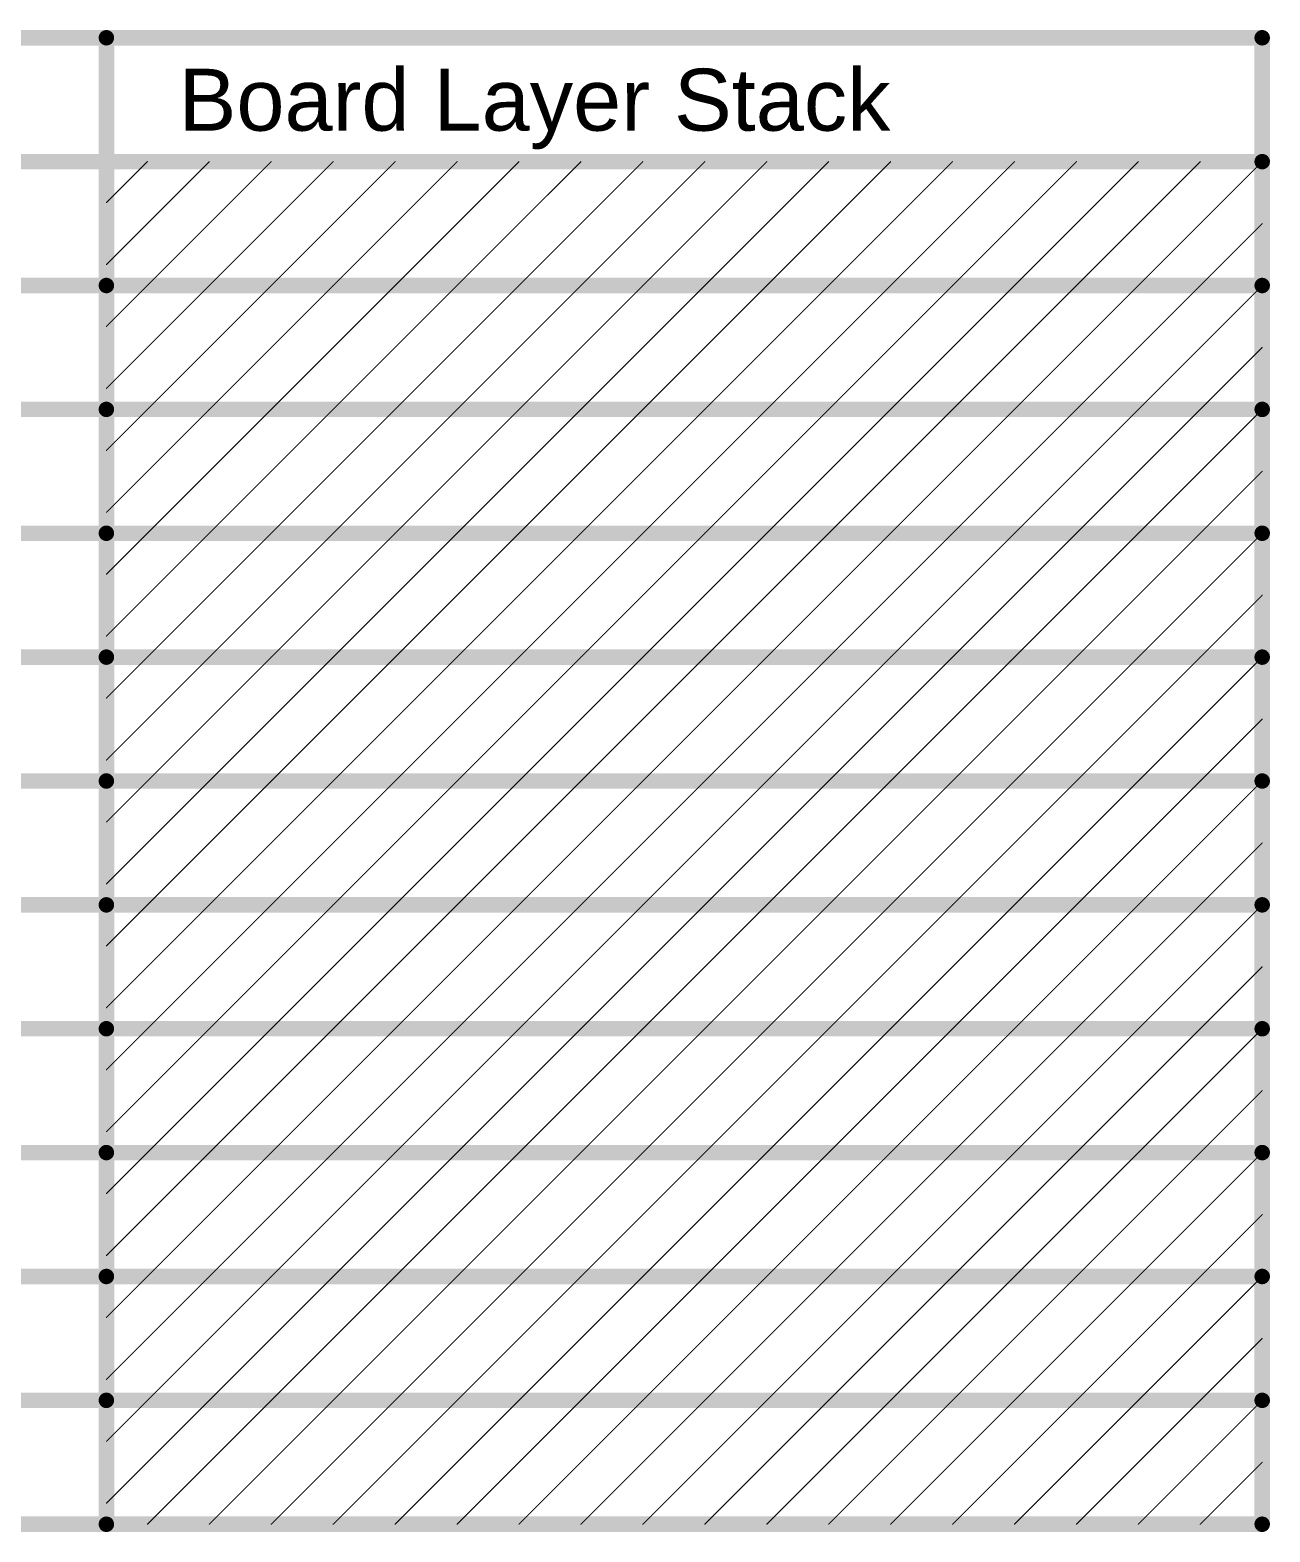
# Model space of a CAD drawing. Header units: inches. Extents: x -0.03 to 9.71, y 0.01 to 4.44.
# Drawn here: x 8.511 to 9.712, y 1.142 to 2.598 of the extents above; entities that cross this region are included whole.
import ezdxf

# ---------------------------------------------------------------- set-up
doc = ezdxf.new("R2010")
doc.units = ezdxf.units.IN
doc.header["$MEASUREMENT"] = 0
doc.layers.add('Fabrication', color=76, linetype='Continuous')
doc.styles.add('Arial', font='', dxfattribs={"height": 0.2})
doc.styles.get('Arial').set_extended_font_data('Arial')

msp = doc.modelspace()

# ---------------------------------------------------------------- linework, layer by layer
at = {"layer": 'Fabrication'}
for points, const_width in [([(5.1656, 2.59), (9.7044, 2.59)], 0.015), ([(8.5847, 1.15), (8.5847, 2.59)], 0.015), ([(9.7044, 1.15), (9.7044, 2.59)], 0.015), ([(5.1656, 2.47), (9.7044, 2.47)], 0.015), ([(8.5847, 2.3703), (8.6844, 2.47)], 0.001), ([(8.5847, 2.4303), (8.6244, 2.47)], 0.001), ([(8.6244, 2.35), (8.7444, 2.47)], 0.001), ([(8.6844, 2.35), (8.8044, 2.47)], 0.001), ([(8.7444, 2.35), (8.8644, 2.47)], 0.001), ([(8.8044, 2.35), (8.9244, 2.47)], 0.001), ([(8.8644, 2.35), (8.9844, 2.47)], 0.001), ([(8.9244, 2.35), (9.0444, 2.47)], 0.001), ([(8.9844, 2.35), (9.1044, 2.47)], 0.001), ([(9.0444, 2.35), (9.1644, 2.47)], 0.001), ([(9.1044, 2.35), (9.2244, 2.47)], 0.001), ([(9.1644, 2.35), (9.2844, 2.47)], 0.001), ([(9.2244, 2.35), (9.3444, 2.47)], 0.001), ([(9.2844, 2.35), (9.4044, 2.47)], 0.001), ([(9.3444, 2.35), (9.4644, 2.47)], 0.001), ([(9.4044, 2.35), (9.5244, 2.47)], 0.001), ([(9.4644, 2.35), (9.5844, 2.47)], 0.001), ([(9.5244, 2.35), (9.6444, 2.47)], 0.001), ([(9.5844, 2.35), (9.7044, 2.47)], 0.001), ([(9.6444, 2.35), (9.7044, 2.41)], 0.001), ([(8.0148, 2.35), (8.5847, 2.35)], 0.015), ([(8.5847, 2.35), (9.7044, 2.35)], 0.015), ([(8.5847, 2.2503), (8.6844, 2.35)], 0.001), ([(8.5847, 2.3103), (8.6244, 2.35)], 0.001), ([(8.6244, 2.23), (8.7444, 2.35)], 0.001), ([(8.6844, 2.23), (8.8044, 2.35)], 0.001), ([(8.7444, 2.23), (8.8644, 2.35)], 0.001), ([(8.8044, 2.23), (8.9244, 2.35)], 0.001), ([(8.8644, 2.23), (8.9844, 2.35)], 0.001), ([(8.9244, 2.23), (9.0444, 2.35)], 0.001), ([(8.9844, 2.23), (9.1044, 2.35)], 0.001), ([(9.0444, 2.23), (9.1644, 2.35)], 0.001), ([(9.1044, 2.23), (9.2244, 2.35)], 0.001), ([(9.1644, 2.23), (9.2844, 2.35)], 0.001), ([(9.2244, 2.23), (9.3444, 2.35)], 0.001), ([(9.2844, 2.23), (9.4044, 2.35)], 0.001), ([(9.3444, 2.23), (9.4644, 2.35)], 0.001), ([(9.4044, 2.23), (9.5244, 2.35)], 0.001), ([(9.4644, 2.23), (9.5844, 2.35)], 0.001), ([(9.5244, 2.23), (9.6444, 2.35)], 0.001), ([(9.5844, 2.23), (9.7044, 2.35)], 0.001), ([(9.6444, 2.23), (9.7044, 2.29)], 0.001), ([(8.0148, 2.23), (8.5847, 2.23)], 0.015), ([(8.5847, 2.23), (9.7044, 2.23)], 0.015), ([(8.5847, 2.1303), (8.6844, 2.23)], 0.001), ([(8.5847, 2.1903), (8.6244, 2.23)], 0.001), ([(8.6244, 2.11), (8.7444, 2.23)], 0.001), ([(8.6844, 2.11), (8.8044, 2.23)], 0.001), ([(8.7444, 2.11), (8.8644, 2.23)], 0.001), ([(8.8044, 2.11), (8.9244, 2.23)], 0.001), ([(8.8644, 2.11), (8.9844, 2.23)], 0.001), ([(8.9244, 2.11), (9.0444, 2.23)], 0.001), ([(8.9844, 2.11), (9.1044, 2.23)], 0.001), ([(9.0444, 2.11), (9.1644, 2.23)], 0.001), ([(9.1044, 2.11), (9.2244, 2.23)], 0.001), ([(9.1644, 2.11), (9.2844, 2.23)], 0.001), ([(9.2244, 2.11), (9.3444, 2.23)], 0.001), ([(9.2844, 2.11), (9.4044, 2.23)], 0.001), ([(9.3444, 2.11), (9.4644, 2.23)], 0.001), ([(9.4044, 2.11), (9.5244, 2.23)], 0.001), ([(9.4644, 2.11), (9.5844, 2.23)], 0.001), ([(9.5244, 2.11), (9.6444, 2.23)], 0.001), ([(9.5844, 2.11), (9.7044, 2.23)], 0.001), ([(9.6444, 2.11), (9.7044, 2.17)], 0.001), ([(8.0148, 2.11), (8.5847, 2.11)], 0.015), ([(8.5847, 2.11), (9.7044, 2.11)], 0.015), ([(8.5847, 2.0103), (8.6844, 2.11)], 0.001), ([(8.5847, 2.0703), (8.6244, 2.11)], 0.001), ([(8.6244, 1.99), (8.7444, 2.11)], 0.001), ([(8.6844, 1.99), (8.8044, 2.11)], 0.001), ([(8.7444, 1.99), (8.8644, 2.11)], 0.001), ([(8.8044, 1.99), (8.9244, 2.11)], 0.001), ([(8.8644, 1.99), (8.9844, 2.11)], 0.001), ([(8.9244, 1.99), (9.0444, 2.11)], 0.001), ([(8.9844, 1.99), (9.1044, 2.11)], 0.001), ([(9.0444, 1.99), (9.1644, 2.11)], 0.001), ([(9.1044, 1.99), (9.2244, 2.11)], 0.001), ([(9.1644, 1.99), (9.2844, 2.11)], 0.001), ([(9.2244, 1.99), (9.3444, 2.11)], 0.001), ([(9.2844, 1.99), (9.4044, 2.11)], 0.001), ([(9.3444, 1.99), (9.4644, 2.11)], 0.001), ([(9.4044, 1.99), (9.5244, 2.11)], 0.001), ([(9.4644, 1.99), (9.5844, 2.11)], 0.001), ([(9.5244, 1.99), (9.6444, 2.11)], 0.001), ([(9.5844, 1.99), (9.7044, 2.11)], 0.001), ([(9.6444, 1.99), (9.7044, 2.05)], 0.001), ([(8.0148, 1.99), (8.5847, 1.99)], 0.015), ([(8.5847, 1.99), (9.7044, 1.99)], 0.015), ([(8.5847, 1.8903), (8.6844, 1.99)], 0.001), ([(8.5847, 1.9503), (8.6244, 1.99)], 0.001), ([(8.6244, 1.87), (8.7444, 1.99)], 0.001), ([(8.6844, 1.87), (8.8044, 1.99)], 0.001), ([(8.7444, 1.87), (8.8644, 1.99)], 0.001), ([(8.8044, 1.87), (8.9244, 1.99)], 0.001), ([(8.8644, 1.87), (8.9844, 1.99)], 0.001), ([(8.9244, 1.87), (9.0444, 1.99)], 0.001), ([(8.9844, 1.87), (9.1044, 1.99)], 0.001), ([(9.0444, 1.87), (9.1644, 1.99)], 0.001), ([(9.1044, 1.87), (9.2244, 1.99)], 0.001), ([(9.1644, 1.87), (9.2844, 1.99)], 0.001), ([(9.2244, 1.87), (9.3444, 1.99)], 0.001), ([(9.2844, 1.87), (9.4044, 1.99)], 0.001), ([(9.3444, 1.87), (9.4644, 1.99)], 0.001), ([(9.4044, 1.87), (9.5244, 1.99)], 0.001), ([(9.4644, 1.87), (9.5844, 1.99)], 0.001), ([(9.5244, 1.87), (9.6444, 1.99)], 0.001), ([(9.5844, 1.87), (9.7044, 1.99)], 0.001), ([(9.6444, 1.87), (9.7044, 1.93)], 0.001), ([(8.0148, 1.87), (8.5847, 1.87)], 0.015), ([(8.5847, 1.87), (9.7044, 1.87)], 0.015), ([(8.5847, 1.7703), (8.6844, 1.87)], 0.001), ([(8.5847, 1.8303), (8.6244, 1.87)], 0.001), ([(8.6244, 1.75), (8.7444, 1.87)], 0.001), ([(8.6844, 1.75), (8.8044, 1.87)], 0.001), ([(8.7444, 1.75), (8.8644, 1.87)], 0.001), ([(8.8044, 1.75), (8.9244, 1.87)], 0.001), ([(8.8644, 1.75), (8.9844, 1.87)], 0.001), ([(8.9244, 1.75), (9.0444, 1.87)], 0.001), ([(8.9844, 1.75), (9.1044, 1.87)], 0.001), ([(9.0444, 1.75), (9.1644, 1.87)], 0.001), ([(9.1044, 1.75), (9.2244, 1.87)], 0.001), ([(9.1644, 1.75), (9.2844, 1.87)], 0.001), ([(9.2244, 1.75), (9.3444, 1.87)], 0.001), ([(9.2844, 1.75), (9.4044, 1.87)], 0.001), ([(9.3444, 1.75), (9.4644, 1.87)], 0.001), ([(9.4044, 1.75), (9.5244, 1.87)], 0.001), ([(9.4644, 1.75), (9.5844, 1.87)], 0.001), ([(9.5244, 1.75), (9.6444, 1.87)], 0.001), ([(9.5844, 1.75), (9.7044, 1.87)], 0.001), ([(9.6444, 1.75), (9.7044, 1.81)], 0.001), ([(8.0148, 1.75), (8.5847, 1.75)], 0.015), ([(8.5847, 1.75), (9.7044, 1.75)], 0.015), ([(8.5847, 1.6503), (8.6844, 1.75)], 0.001), ([(8.5847, 1.7103), (8.6244, 1.75)], 0.001), ([(8.6244, 1.63), (8.7444, 1.75)], 0.001), ([(8.6844, 1.63), (8.8044, 1.75)], 0.001), ([(8.7444, 1.63), (8.8644, 1.75)], 0.001), ([(8.8044, 1.63), (8.9244, 1.75)], 0.001), ([(8.8644, 1.63), (8.9844, 1.75)], 0.001), ([(8.9244, 1.63), (9.0444, 1.75)], 0.001), ([(8.9844, 1.63), (9.1044, 1.75)], 0.001), ([(9.0444, 1.63), (9.1644, 1.75)], 0.001), ([(9.1044, 1.63), (9.2244, 1.75)], 0.001), ([(9.1644, 1.63), (9.2844, 1.75)], 0.001), ([(9.2244, 1.63), (9.3444, 1.75)], 0.001), ([(9.2844, 1.63), (9.4044, 1.75)], 0.001), ([(9.3444, 1.63), (9.4644, 1.75)], 0.001), ([(9.4044, 1.63), (9.5244, 1.75)], 0.001), ([(9.4644, 1.63), (9.5844, 1.75)], 0.001), ([(9.5244, 1.63), (9.6444, 1.75)], 0.001), ([(9.5844, 1.63), (9.7044, 1.75)], 0.001), ([(9.6444, 1.63), (9.7044, 1.69)], 0.001), ([(8.0148, 1.63), (8.5847, 1.63)], 0.015), ([(8.5847, 1.63), (9.7044, 1.63)], 0.015), ([(8.5847, 1.5303), (8.6844, 1.63)], 0.001), ([(8.5847, 1.5903), (8.6244, 1.63)], 0.001), ([(8.6244, 1.51), (8.7444, 1.63)], 0.001), ([(8.6844, 1.51), (8.8044, 1.63)], 0.001), ([(8.7444, 1.51), (8.8644, 1.63)], 0.001), ([(8.8044, 1.51), (8.9244, 1.63)], 0.001), ([(8.8644, 1.51), (8.9844, 1.63)], 0.001), ([(8.9244, 1.51), (9.0444, 1.63)], 0.001), ([(8.9844, 1.51), (9.1044, 1.63)], 0.001), ([(9.0444, 1.51), (9.1644, 1.63)], 0.001), ([(9.1044, 1.51), (9.2244, 1.63)], 0.001), ([(9.1644, 1.51), (9.2844, 1.63)], 0.001), ([(9.2244, 1.51), (9.3444, 1.63)], 0.001), ([(9.2844, 1.51), (9.4044, 1.63)], 0.001), ([(9.3444, 1.51), (9.4644, 1.63)], 0.001), ([(9.4044, 1.51), (9.5244, 1.63)], 0.001), ([(9.4644, 1.51), (9.5844, 1.63)], 0.001), ([(9.5244, 1.51), (9.6444, 1.63)], 0.001), ([(9.5844, 1.51), (9.7044, 1.63)], 0.001), ([(9.6444, 1.51), (9.7044, 1.57)], 0.001), ([(8.0148, 1.51), (8.5847, 1.51)], 0.015), ([(8.5847, 1.51), (9.7044, 1.51)], 0.015), ([(8.5847, 1.4103), (8.6844, 1.51)], 0.001), ([(8.5847, 1.4703), (8.6244, 1.51)], 0.001), ([(8.6244, 1.39), (8.7444, 1.51)], 0.001), ([(8.6844, 1.39), (8.8044, 1.51)], 0.001), ([(8.7444, 1.39), (8.8644, 1.51)], 0.001), ([(8.8044, 1.39), (8.9244, 1.51)], 0.001), ([(8.8644, 1.39), (8.9844, 1.51)], 0.001), ([(8.9244, 1.39), (9.0444, 1.51)], 0.001), ([(8.9844, 1.39), (9.1044, 1.51)], 0.001), ([(9.0444, 1.39), (9.1644, 1.51)], 0.001), ([(9.1044, 1.39), (9.2244, 1.51)], 0.001), ([(9.1644, 1.39), (9.2844, 1.51)], 0.001), ([(9.2244, 1.39), (9.3444, 1.51)], 0.001), ([(9.2844, 1.39), (9.4044, 1.51)], 0.001), ([(9.3444, 1.39), (9.4644, 1.51)], 0.001), ([(9.4044, 1.39), (9.5244, 1.51)], 0.001), ([(9.4644, 1.39), (9.5844, 1.51)], 0.001), ([(9.5244, 1.39), (9.6444, 1.51)], 0.001), ([(9.5844, 1.39), (9.7044, 1.51)], 0.001), ([(9.6444, 1.39), (9.7044, 1.45)], 0.001), ([(8.0148, 1.39), (8.5847, 1.39)], 0.015), ([(8.5847, 1.39), (9.7044, 1.39)], 0.015), ([(8.5847, 1.2903), (8.6844, 1.39)], 0.001), ([(8.5847, 1.3503), (8.6244, 1.39)], 0.001), ([(8.6244, 1.27), (8.7444, 1.39)], 0.001), ([(8.6844, 1.27), (8.8044, 1.39)], 0.001), ([(8.7444, 1.27), (8.8644, 1.39)], 0.001), ([(8.8044, 1.27), (8.9244, 1.39)], 0.001), ([(8.8644, 1.27), (8.9844, 1.39)], 0.001), ([(8.9244, 1.27), (9.0444, 1.39)], 0.001), ([(8.9844, 1.27), (9.1044, 1.39)], 0.001), ([(9.0444, 1.27), (9.1644, 1.39)], 0.001), ([(9.1044, 1.27), (9.2244, 1.39)], 0.001), ([(9.1644, 1.27), (9.2844, 1.39)], 0.001), ([(9.2244, 1.27), (9.3444, 1.39)], 0.001), ([(9.2844, 1.27), (9.4044, 1.39)], 0.001), ([(9.3444, 1.27), (9.4644, 1.39)], 0.001), ([(9.4044, 1.27), (9.5244, 1.39)], 0.001), ([(9.4644, 1.27), (9.5844, 1.39)], 0.001), ([(9.5244, 1.27), (9.6444, 1.39)], 0.001), ([(9.5844, 1.27), (9.7044, 1.39)], 0.001), ([(9.6444, 1.27), (9.7044, 1.33)], 0.001), ([(8.0148, 1.27), (8.5847, 1.27)], 0.015), ([(8.5847, 1.27), (9.7044, 1.27)], 0.015), ([(8.5847, 1.1703), (8.6844, 1.27)], 0.001), ([(8.5847, 1.2303), (8.6244, 1.27)], 0.001), ([(8.6244, 1.15), (8.7444, 1.27)], 0.001), ([(8.6844, 1.15), (8.8044, 1.27)], 0.001), ([(8.7444, 1.15), (8.8644, 1.27)], 0.001), ([(8.8044, 1.15), (8.9244, 1.27)], 0.001), ([(8.8644, 1.15), (8.9844, 1.27)], 0.001), ([(8.9244, 1.15), (9.0444, 1.27)], 0.001), ([(8.9844, 1.15), (9.1044, 1.27)], 0.001), ([(9.0444, 1.15), (9.1644, 1.27)], 0.001), ([(9.1044, 1.15), (9.2244, 1.27)], 0.001), ([(9.1644, 1.15), (9.2844, 1.27)], 0.001), ([(9.2244, 1.15), (9.3444, 1.27)], 0.001), ([(9.2844, 1.15), (9.4044, 1.27)], 0.001), ([(9.3444, 1.15), (9.4644, 1.27)], 0.001), ([(9.4044, 1.15), (9.5244, 1.27)], 0.001), ([(9.4644, 1.15), (9.5844, 1.27)], 0.001), ([(9.5244, 1.15), (9.6444, 1.27)], 0.001), ([(9.5844, 1.15), (9.7044, 1.27)], 0.001), ([(9.6444, 1.15), (9.7044, 1.21)], 0.001), ([(8.0148, 1.15), (8.5847, 1.15)], 0.015), ([(8.5847, 1.15), (9.7044, 1.15)], 0.015)]:
    msp.add_lwpolyline(points, dxfattribs=dict(at, const_width=const_width))
for points, const_width in [([(8.5809, 2.59, 1), (8.5884, 2.59, 1)], 0.0075), ([(9.7006, 2.59, 1), (9.7081, 2.59, 1)], 0.0075), ([(9.7006, 2.59, 1), (9.7081, 2.59, 1)], 0.0075), ([(9.7006, 2.47, 1), (9.7081, 2.47, 1)], 0.0075), ([(8.6241, 2.47, 1), (8.6246, 2.47, 1)], 0.0005), ([(8.6841, 2.47, 1), (8.6846, 2.47, 1)], 0.0005), ([(8.7441, 2.47, 1), (8.7446, 2.47, 1)], 0.0005), ([(8.8041, 2.47, 1), (8.8046, 2.47, 1)], 0.0005), ([(8.8641, 2.47, 1), (8.8646, 2.47, 1)], 0.0005), ([(8.9241, 2.47, 1), (8.9246, 2.47, 1)], 0.0005), ([(8.9841, 2.47, 1), (8.9846, 2.47, 1)], 0.0005), ([(9.0441, 2.47, 1), (9.0446, 2.47, 1)], 0.0005), ([(9.1041, 2.47, 1), (9.1046, 2.47, 1)], 0.0005), ([(9.1641, 2.47, 1), (9.1646, 2.47, 1)], 0.0005), ([(9.2241, 2.47, 1), (9.2246, 2.47, 1)], 0.0005), ([(9.2841, 2.47, 1), (9.2846, 2.47, 1)], 0.0005), ([(9.3441, 2.47, 1), (9.3446, 2.47, 1)], 0.0005), ([(9.4041, 2.47, 1), (9.4046, 2.47, 1)], 0.0005), ([(9.4641, 2.47, 1), (9.4646, 2.47, 1)], 0.0005), ([(9.5241, 2.47, 1), (9.5246, 2.47, 1)], 0.0005), ([(9.5841, 2.47, 1), (9.5846, 2.47, 1)], 0.0005), ([(9.6441, 2.47, 1), (9.6446, 2.47, 1)], 0.0005), ([(9.7041, 2.47, 1), (9.7046, 2.47, 1)], 0.0005), ([(8.5844, 2.4303, 1), (8.5849, 2.4303, 1)], 0.0005), ([(9.7041, 2.41, 1), (9.7046, 2.41, 1)], 0.0005), ([(8.5809, 2.35, 1), (8.5884, 2.35, 1)], 0.0075), ([(8.5809, 2.35, 1), (8.5884, 2.35, 1)], 0.0075), ([(8.5844, 2.3703, 1), (8.5849, 2.3703, 1)], 0.0005), ([(9.7006, 2.35, 1), (9.7081, 2.35, 1)], 0.0075), ([(8.6241, 2.35, 1), (8.6246, 2.35, 1)], 0.0005), ([(8.6241, 2.35, 1), (8.6246, 2.35, 1)], 0.0005), ([(8.6841, 2.35, 1), (8.6846, 2.35, 1)], 0.0005), ([(8.6841, 2.35, 1), (8.6846, 2.35, 1)], 0.0005), ([(8.7441, 2.35, 1), (8.7446, 2.35, 1)], 0.0005), ([(8.7441, 2.35, 1), (8.7446, 2.35, 1)], 0.0005), ([(8.8041, 2.35, 1), (8.8046, 2.35, 1)], 0.0005), ([(8.8041, 2.35, 1), (8.8046, 2.35, 1)], 0.0005), ([(8.8641, 2.35, 1), (8.8646, 2.35, 1)], 0.0005), ([(8.8641, 2.35, 1), (8.8646, 2.35, 1)], 0.0005), ([(8.9241, 2.35, 1), (8.9246, 2.35, 1)], 0.0005), ([(8.9241, 2.35, 1), (8.9246, 2.35, 1)], 0.0005), ([(8.9841, 2.35, 1), (8.9846, 2.35, 1)], 0.0005), ([(8.9841, 2.35, 1), (8.9846, 2.35, 1)], 0.0005), ([(9.0441, 2.35, 1), (9.0446, 2.35, 1)], 0.0005), ([(9.0441, 2.35, 1), (9.0446, 2.35, 1)], 0.0005), ([(9.1041, 2.35, 1), (9.1046, 2.35, 1)], 0.0005), ([(9.1041, 2.35, 1), (9.1046, 2.35, 1)], 0.0005), ([(9.1641, 2.35, 1), (9.1646, 2.35, 1)], 0.0005), ([(9.1641, 2.35, 1), (9.1646, 2.35, 1)], 0.0005), ([(9.2241, 2.35, 1), (9.2246, 2.35, 1)], 0.0005), ([(9.2241, 2.35, 1), (9.2246, 2.35, 1)], 0.0005), ([(9.2841, 2.35, 1), (9.2846, 2.35, 1)], 0.0005), ([(9.2841, 2.35, 1), (9.2846, 2.35, 1)], 0.0005), ([(9.3441, 2.35, 1), (9.3446, 2.35, 1)], 0.0005), ([(9.3441, 2.35, 1), (9.3446, 2.35, 1)], 0.0005), ([(9.4041, 2.35, 1), (9.4046, 2.35, 1)], 0.0005), ([(9.4041, 2.35, 1), (9.4046, 2.35, 1)], 0.0005), ([(9.4641, 2.35, 1), (9.4646, 2.35, 1)], 0.0005), ([(9.4641, 2.35, 1), (9.4646, 2.35, 1)], 0.0005), ([(9.5241, 2.35, 1), (9.5246, 2.35, 1)], 0.0005), ([(9.5241, 2.35, 1), (9.5246, 2.35, 1)], 0.0005), ([(9.5841, 2.35, 1), (9.5846, 2.35, 1)], 0.0005), ([(9.5841, 2.35, 1), (9.5846, 2.35, 1)], 0.0005), ([(9.6441, 2.35, 1), (9.6446, 2.35, 1)], 0.0005), ([(9.6441, 2.35, 1), (9.6446, 2.35, 1)], 0.0005), ([(9.7041, 2.35, 1), (9.7046, 2.35, 1)], 0.0005), ([(8.5844, 2.3103, 1), (8.5849, 2.3103, 1)], 0.0005), ([(9.7041, 2.29, 1), (9.7046, 2.29, 1)], 0.0005), ([(8.5844, 2.2503, 1), (8.5849, 2.2503, 1)], 0.0005), ([(8.5809, 2.23, 1), (8.5884, 2.23, 1)], 0.0075), ([(8.5809, 2.23, 1), (8.5884, 2.23, 1)], 0.0075), ([(8.6241, 2.23, 1), (8.6246, 2.23, 1)], 0.0005), ([(8.6241, 2.23, 1), (8.6246, 2.23, 1)], 0.0005), ([(8.6841, 2.23, 1), (8.6846, 2.23, 1)], 0.0005), ([(8.6841, 2.23, 1), (8.6846, 2.23, 1)], 0.0005), ([(8.7441, 2.23, 1), (8.7446, 2.23, 1)], 0.0005), ([(8.7441, 2.23, 1), (8.7446, 2.23, 1)], 0.0005), ([(8.8041, 2.23, 1), (8.8046, 2.23, 1)], 0.0005), ([(8.8041, 2.23, 1), (8.8046, 2.23, 1)], 0.0005), ([(8.8641, 2.23, 1), (8.8646, 2.23, 1)], 0.0005), ([(8.8641, 2.23, 1), (8.8646, 2.23, 1)], 0.0005), ([(8.9241, 2.23, 1), (8.9246, 2.23, 1)], 0.0005), ([(8.9241, 2.23, 1), (8.9246, 2.23, 1)], 0.0005), ([(8.9841, 2.23, 1), (8.9846, 2.23, 1)], 0.0005), ([(8.9841, 2.23, 1), (8.9846, 2.23, 1)], 0.0005), ([(9.0441, 2.23, 1), (9.0446, 2.23, 1)], 0.0005), ([(9.0441, 2.23, 1), (9.0446, 2.23, 1)], 0.0005), ([(9.1041, 2.23, 1), (9.1046, 2.23, 1)], 0.0005), ([(9.1041, 2.23, 1), (9.1046, 2.23, 1)], 0.0005), ([(9.1641, 2.23, 1), (9.1646, 2.23, 1)], 0.0005), ([(9.1641, 2.23, 1), (9.1646, 2.23, 1)], 0.0005), ([(9.2241, 2.23, 1), (9.2246, 2.23, 1)], 0.0005), ([(9.2241, 2.23, 1), (9.2246, 2.23, 1)], 0.0005), ([(9.2841, 2.23, 1), (9.2846, 2.23, 1)], 0.0005), ([(9.2841, 2.23, 1), (9.2846, 2.23, 1)], 0.0005), ([(9.3441, 2.23, 1), (9.3446, 2.23, 1)], 0.0005), ([(9.3441, 2.23, 1), (9.3446, 2.23, 1)], 0.0005), ([(9.4041, 2.23, 1), (9.4046, 2.23, 1)], 0.0005), ([(9.4041, 2.23, 1), (9.4046, 2.23, 1)], 0.0005), ([(9.4641, 2.23, 1), (9.4646, 2.23, 1)], 0.0005), ([(9.4641, 2.23, 1), (9.4646, 2.23, 1)], 0.0005), ([(9.5241, 2.23, 1), (9.5246, 2.23, 1)], 0.0005), ([(9.5241, 2.23, 1), (9.5246, 2.23, 1)], 0.0005), ([(9.5841, 2.23, 1), (9.5846, 2.23, 1)], 0.0005), ([(9.5841, 2.23, 1), (9.5846, 2.23, 1)], 0.0005), ([(9.6441, 2.23, 1), (9.6446, 2.23, 1)], 0.0005), ([(9.6441, 2.23, 1), (9.6446, 2.23, 1)], 0.0005), ([(9.7006, 2.23, 1), (9.7081, 2.23, 1)], 0.0075), ([(9.7041, 2.23, 1), (9.7046, 2.23, 1)], 0.0005), ([(8.5844, 2.1903, 1), (8.5849, 2.1903, 1)], 0.0005), ([(9.7041, 2.17, 1), (9.7046, 2.17, 1)], 0.0005), ([(8.5844, 2.1303, 1), (8.5849, 2.1303, 1)], 0.0005), ([(8.5809, 2.11, 1), (8.5884, 2.11, 1)], 0.0075), ([(8.5809, 2.11, 1), (8.5884, 2.11, 1)], 0.0075), ([(8.6241, 2.11, 1), (8.6246, 2.11, 1)], 0.0005), ([(8.6241, 2.11, 1), (8.6246, 2.11, 1)], 0.0005), ([(8.6841, 2.11, 1), (8.6846, 2.11, 1)], 0.0005), ([(8.6841, 2.11, 1), (8.6846, 2.11, 1)], 0.0005), ([(8.7441, 2.11, 1), (8.7446, 2.11, 1)], 0.0005), ([(8.7441, 2.11, 1), (8.7446, 2.11, 1)], 0.0005), ([(8.8041, 2.11, 1), (8.8046, 2.11, 1)], 0.0005), ([(8.8041, 2.11, 1), (8.8046, 2.11, 1)], 0.0005), ([(8.8641, 2.11, 1), (8.8646, 2.11, 1)], 0.0005), ([(8.8641, 2.11, 1), (8.8646, 2.11, 1)], 0.0005), ([(8.9241, 2.11, 1), (8.9246, 2.11, 1)], 0.0005), ([(8.9241, 2.11, 1), (8.9246, 2.11, 1)], 0.0005), ([(8.9841, 2.11, 1), (8.9846, 2.11, 1)], 0.0005), ([(8.9841, 2.11, 1), (8.9846, 2.11, 1)], 0.0005), ([(9.0441, 2.11, 1), (9.0446, 2.11, 1)], 0.0005), ([(9.0441, 2.11, 1), (9.0446, 2.11, 1)], 0.0005), ([(9.1041, 2.11, 1), (9.1046, 2.11, 1)], 0.0005), ([(9.1041, 2.11, 1), (9.1046, 2.11, 1)], 0.0005), ([(9.1641, 2.11, 1), (9.1646, 2.11, 1)], 0.0005), ([(9.1641, 2.11, 1), (9.1646, 2.11, 1)], 0.0005), ([(9.2241, 2.11, 1), (9.2246, 2.11, 1)], 0.0005), ([(9.2241, 2.11, 1), (9.2246, 2.11, 1)], 0.0005), ([(9.2841, 2.11, 1), (9.2846, 2.11, 1)], 0.0005), ([(9.2841, 2.11, 1), (9.2846, 2.11, 1)], 0.0005), ([(9.3441, 2.11, 1), (9.3446, 2.11, 1)], 0.0005), ([(9.3441, 2.11, 1), (9.3446, 2.11, 1)], 0.0005), ([(9.4041, 2.11, 1), (9.4046, 2.11, 1)], 0.0005), ([(9.4041, 2.11, 1), (9.4046, 2.11, 1)], 0.0005), ([(9.4641, 2.11, 1), (9.4646, 2.11, 1)], 0.0005), ([(9.4641, 2.11, 1), (9.4646, 2.11, 1)], 0.0005), ([(9.5241, 2.11, 1), (9.5246, 2.11, 1)], 0.0005), ([(9.5241, 2.11, 1), (9.5246, 2.11, 1)], 0.0005), ([(9.5841, 2.11, 1), (9.5846, 2.11, 1)], 0.0005), ([(9.5841, 2.11, 1), (9.5846, 2.11, 1)], 0.0005), ([(9.6441, 2.11, 1), (9.6446, 2.11, 1)], 0.0005), ([(9.6441, 2.11, 1), (9.6446, 2.11, 1)], 0.0005), ([(9.7006, 2.11, 1), (9.7081, 2.11, 1)], 0.0075), ([(9.7041, 2.11, 1), (9.7046, 2.11, 1)], 0.0005), ([(8.5844, 2.0703, 1), (8.5849, 2.0703, 1)], 0.0005), ([(9.7041, 2.05, 1), (9.7046, 2.05, 1)], 0.0005), ([(8.5844, 2.0103, 1), (8.5849, 2.0103, 1)], 0.0005), ([(8.5809, 1.99, 1), (8.5884, 1.99, 1)], 0.0075), ([(8.5809, 1.99, 1), (8.5884, 1.99, 1)], 0.0075), ([(9.7006, 1.99, 1), (9.7081, 1.99, 1)], 0.0075), ([(8.6241, 1.99, 1), (8.6246, 1.99, 1)], 0.0005), ([(8.6241, 1.99, 1), (8.6246, 1.99, 1)], 0.0005), ([(8.6841, 1.99, 1), (8.6846, 1.99, 1)], 0.0005), ([(8.6841, 1.99, 1), (8.6846, 1.99, 1)], 0.0005), ([(8.7441, 1.99, 1), (8.7446, 1.99, 1)], 0.0005), ([(8.7441, 1.99, 1), (8.7446, 1.99, 1)], 0.0005), ([(8.8041, 1.99, 1), (8.8046, 1.99, 1)], 0.0005), ([(8.8041, 1.99, 1), (8.8046, 1.99, 1)], 0.0005), ([(8.8641, 1.99, 1), (8.8646, 1.99, 1)], 0.0005), ([(8.8641, 1.99, 1), (8.8646, 1.99, 1)], 0.0005), ([(8.9241, 1.99, 1), (8.9246, 1.99, 1)], 0.0005), ([(8.9241, 1.99, 1), (8.9246, 1.99, 1)], 0.0005), ([(8.9841, 1.99, 1), (8.9846, 1.99, 1)], 0.0005), ([(8.9841, 1.99, 1), (8.9846, 1.99, 1)], 0.0005), ([(9.0441, 1.99, 1), (9.0446, 1.99, 1)], 0.0005), ([(9.0441, 1.99, 1), (9.0446, 1.99, 1)], 0.0005), ([(9.1041, 1.99, 1), (9.1046, 1.99, 1)], 0.0005), ([(9.1041, 1.99, 1), (9.1046, 1.99, 1)], 0.0005), ([(9.1641, 1.99, 1), (9.1646, 1.99, 1)], 0.0005), ([(9.1641, 1.99, 1), (9.1646, 1.99, 1)], 0.0005), ([(9.2241, 1.99, 1), (9.2246, 1.99, 1)], 0.0005), ([(9.2241, 1.99, 1), (9.2246, 1.99, 1)], 0.0005), ([(9.2841, 1.99, 1), (9.2846, 1.99, 1)], 0.0005), ([(9.2841, 1.99, 1), (9.2846, 1.99, 1)], 0.0005), ([(9.3441, 1.99, 1), (9.3446, 1.99, 1)], 0.0005), ([(9.3441, 1.99, 1), (9.3446, 1.99, 1)], 0.0005), ([(9.4041, 1.99, 1), (9.4046, 1.99, 1)], 0.0005), ([(9.4041, 1.99, 1), (9.4046, 1.99, 1)], 0.0005), ([(9.4641, 1.99, 1), (9.4646, 1.99, 1)], 0.0005), ([(9.4641, 1.99, 1), (9.4646, 1.99, 1)], 0.0005), ([(9.5241, 1.99, 1), (9.5246, 1.99, 1)], 0.0005), ([(9.5241, 1.99, 1), (9.5246, 1.99, 1)], 0.0005), ([(9.5841, 1.99, 1), (9.5846, 1.99, 1)], 0.0005), ([(9.5841, 1.99, 1), (9.5846, 1.99, 1)], 0.0005), ([(9.6441, 1.99, 1), (9.6446, 1.99, 1)], 0.0005), ([(9.6441, 1.99, 1), (9.6446, 1.99, 1)], 0.0005), ([(9.7041, 1.99, 1), (9.7046, 1.99, 1)], 0.0005), ([(8.5844, 1.9503, 1), (8.5849, 1.9503, 1)], 0.0005), ([(9.7041, 1.93, 1), (9.7046, 1.93, 1)], 0.0005), ([(8.5809, 1.87, 1), (8.5884, 1.87, 1)], 0.0075), ([(8.5809, 1.87, 1), (8.5884, 1.87, 1)], 0.0075), ([(8.5844, 1.8903, 1), (8.5849, 1.8903, 1)], 0.0005), ([(9.7006, 1.87, 1), (9.7081, 1.87, 1)], 0.0075), ([(8.6241, 1.87, 1), (8.6246, 1.87, 1)], 0.0005), ([(8.6241, 1.87, 1), (8.6246, 1.87, 1)], 0.0005), ([(8.6841, 1.87, 1), (8.6846, 1.87, 1)], 0.0005), ([(8.6841, 1.87, 1), (8.6846, 1.87, 1)], 0.0005), ([(8.7441, 1.87, 1), (8.7446, 1.87, 1)], 0.0005), ([(8.7441, 1.87, 1), (8.7446, 1.87, 1)], 0.0005), ([(8.8041, 1.87, 1), (8.8046, 1.87, 1)], 0.0005), ([(8.8041, 1.87, 1), (8.8046, 1.87, 1)], 0.0005), ([(8.8641, 1.87, 1), (8.8646, 1.87, 1)], 0.0005), ([(8.8641, 1.87, 1), (8.8646, 1.87, 1)], 0.0005), ([(8.9241, 1.87, 1), (8.9246, 1.87, 1)], 0.0005), ([(8.9241, 1.87, 1), (8.9246, 1.87, 1)], 0.0005), ([(8.9841, 1.87, 1), (8.9846, 1.87, 1)], 0.0005), ([(8.9841, 1.87, 1), (8.9846, 1.87, 1)], 0.0005), ([(9.0441, 1.87, 1), (9.0446, 1.87, 1)], 0.0005), ([(9.0441, 1.87, 1), (9.0446, 1.87, 1)], 0.0005), ([(9.1041, 1.87, 1), (9.1046, 1.87, 1)], 0.0005), ([(9.1041, 1.87, 1), (9.1046, 1.87, 1)], 0.0005), ([(9.1641, 1.87, 1), (9.1646, 1.87, 1)], 0.0005), ([(9.1641, 1.87, 1), (9.1646, 1.87, 1)], 0.0005), ([(9.2241, 1.87, 1), (9.2246, 1.87, 1)], 0.0005), ([(9.2241, 1.87, 1), (9.2246, 1.87, 1)], 0.0005), ([(9.2841, 1.87, 1), (9.2846, 1.87, 1)], 0.0005), ([(9.2841, 1.87, 1), (9.2846, 1.87, 1)], 0.0005), ([(9.3441, 1.87, 1), (9.3446, 1.87, 1)], 0.0005), ([(9.3441, 1.87, 1), (9.3446, 1.87, 1)], 0.0005), ([(9.4041, 1.87, 1), (9.4046, 1.87, 1)], 0.0005), ([(9.4041, 1.87, 1), (9.4046, 1.87, 1)], 0.0005), ([(9.4641, 1.87, 1), (9.4646, 1.87, 1)], 0.0005), ([(9.4641, 1.87, 1), (9.4646, 1.87, 1)], 0.0005), ([(9.5241, 1.87, 1), (9.5246, 1.87, 1)], 0.0005), ([(9.5241, 1.87, 1), (9.5246, 1.87, 1)], 0.0005), ([(9.5841, 1.87, 1), (9.5846, 1.87, 1)], 0.0005), ([(9.5841, 1.87, 1), (9.5846, 1.87, 1)], 0.0005), ([(9.6441, 1.87, 1), (9.6446, 1.87, 1)], 0.0005), ([(9.6441, 1.87, 1), (9.6446, 1.87, 1)], 0.0005), ([(9.7041, 1.87, 1), (9.7046, 1.87, 1)], 0.0005), ([(8.5844, 1.8303, 1), (8.5849, 1.8303, 1)], 0.0005), ([(9.7041, 1.81, 1), (9.7046, 1.81, 1)], 0.0005), ([(8.5844, 1.7703, 1), (8.5849, 1.7703, 1)], 0.0005), ([(8.5809, 1.75, 1), (8.5884, 1.75, 1)], 0.0075), ([(8.5809, 1.75, 1), (8.5884, 1.75, 1)], 0.0075), ([(8.6241, 1.75, 1), (8.6246, 1.75, 1)], 0.0005), ([(8.6241, 1.75, 1), (8.6246, 1.75, 1)], 0.0005), ([(8.6841, 1.75, 1), (8.6846, 1.75, 1)], 0.0005), ([(8.6841, 1.75, 1), (8.6846, 1.75, 1)], 0.0005), ([(8.7441, 1.75, 1), (8.7446, 1.75, 1)], 0.0005), ([(8.7441, 1.75, 1), (8.7446, 1.75, 1)], 0.0005), ([(8.8041, 1.75, 1), (8.8046, 1.75, 1)], 0.0005), ([(8.8041, 1.75, 1), (8.8046, 1.75, 1)], 0.0005), ([(8.8641, 1.75, 1), (8.8646, 1.75, 1)], 0.0005), ([(8.8641, 1.75, 1), (8.8646, 1.75, 1)], 0.0005), ([(8.9241, 1.75, 1), (8.9246, 1.75, 1)], 0.0005), ([(8.9241, 1.75, 1), (8.9246, 1.75, 1)], 0.0005), ([(8.9841, 1.75, 1), (8.9846, 1.75, 1)], 0.0005), ([(8.9841, 1.75, 1), (8.9846, 1.75, 1)], 0.0005), ([(9.0441, 1.75, 1), (9.0446, 1.75, 1)], 0.0005), ([(9.0441, 1.75, 1), (9.0446, 1.75, 1)], 0.0005), ([(9.1041, 1.75, 1), (9.1046, 1.75, 1)], 0.0005), ([(9.1041, 1.75, 1), (9.1046, 1.75, 1)], 0.0005), ([(9.1641, 1.75, 1), (9.1646, 1.75, 1)], 0.0005), ([(9.1641, 1.75, 1), (9.1646, 1.75, 1)], 0.0005), ([(9.2241, 1.75, 1), (9.2246, 1.75, 1)], 0.0005), ([(9.2241, 1.75, 1), (9.2246, 1.75, 1)], 0.0005), ([(9.2841, 1.75, 1), (9.2846, 1.75, 1)], 0.0005), ([(9.2841, 1.75, 1), (9.2846, 1.75, 1)], 0.0005), ([(9.3441, 1.75, 1), (9.3446, 1.75, 1)], 0.0005), ([(9.3441, 1.75, 1), (9.3446, 1.75, 1)], 0.0005), ([(9.4041, 1.75, 1), (9.4046, 1.75, 1)], 0.0005), ([(9.4041, 1.75, 1), (9.4046, 1.75, 1)], 0.0005), ([(9.4641, 1.75, 1), (9.4646, 1.75, 1)], 0.0005), ([(9.4641, 1.75, 1), (9.4646, 1.75, 1)], 0.0005), ([(9.5241, 1.75, 1), (9.5246, 1.75, 1)], 0.0005), ([(9.5241, 1.75, 1), (9.5246, 1.75, 1)], 0.0005), ([(9.5841, 1.75, 1), (9.5846, 1.75, 1)], 0.0005), ([(9.5841, 1.75, 1), (9.5846, 1.75, 1)], 0.0005), ([(9.6441, 1.75, 1), (9.6446, 1.75, 1)], 0.0005), ([(9.6441, 1.75, 1), (9.6446, 1.75, 1)], 0.0005), ([(9.7006, 1.75, 1), (9.7081, 1.75, 1)], 0.0075), ([(9.7041, 1.75, 1), (9.7046, 1.75, 1)], 0.0005), ([(8.5844, 1.7103, 1), (8.5849, 1.7103, 1)], 0.0005), ([(9.7041, 1.69, 1), (9.7046, 1.69, 1)], 0.0005), ([(8.5844, 1.6503, 1), (8.5849, 1.6503, 1)], 0.0005), ([(8.5809, 1.63, 1), (8.5884, 1.63, 1)], 0.0075), ([(8.5809, 1.63, 1), (8.5884, 1.63, 1)], 0.0075), ([(8.6241, 1.63, 1), (8.6246, 1.63, 1)], 0.0005), ([(8.6241, 1.63, 1), (8.6246, 1.63, 1)], 0.0005), ([(8.6841, 1.63, 1), (8.6846, 1.63, 1)], 0.0005), ([(8.6841, 1.63, 1), (8.6846, 1.63, 1)], 0.0005), ([(8.7441, 1.63, 1), (8.7446, 1.63, 1)], 0.0005), ([(8.7441, 1.63, 1), (8.7446, 1.63, 1)], 0.0005), ([(8.8041, 1.63, 1), (8.8046, 1.63, 1)], 0.0005), ([(8.8041, 1.63, 1), (8.8046, 1.63, 1)], 0.0005), ([(8.8641, 1.63, 1), (8.8646, 1.63, 1)], 0.0005), ([(8.8641, 1.63, 1), (8.8646, 1.63, 1)], 0.0005), ([(8.9241, 1.63, 1), (8.9246, 1.63, 1)], 0.0005), ([(8.9241, 1.63, 1), (8.9246, 1.63, 1)], 0.0005), ([(8.9841, 1.63, 1), (8.9846, 1.63, 1)], 0.0005), ([(8.9841, 1.63, 1), (8.9846, 1.63, 1)], 0.0005), ([(9.0441, 1.63, 1), (9.0446, 1.63, 1)], 0.0005), ([(9.0441, 1.63, 1), (9.0446, 1.63, 1)], 0.0005), ([(9.1041, 1.63, 1), (9.1046, 1.63, 1)], 0.0005), ([(9.1041, 1.63, 1), (9.1046, 1.63, 1)], 0.0005), ([(9.1641, 1.63, 1), (9.1646, 1.63, 1)], 0.0005), ([(9.1641, 1.63, 1), (9.1646, 1.63, 1)], 0.0005), ([(9.2241, 1.63, 1), (9.2246, 1.63, 1)], 0.0005), ([(9.2241, 1.63, 1), (9.2246, 1.63, 1)], 0.0005), ([(9.2841, 1.63, 1), (9.2846, 1.63, 1)], 0.0005), ([(9.2841, 1.63, 1), (9.2846, 1.63, 1)], 0.0005), ([(9.3441, 1.63, 1), (9.3446, 1.63, 1)], 0.0005), ([(9.3441, 1.63, 1), (9.3446, 1.63, 1)], 0.0005), ([(9.4041, 1.63, 1), (9.4046, 1.63, 1)], 0.0005), ([(9.4041, 1.63, 1), (9.4046, 1.63, 1)], 0.0005), ([(9.4641, 1.63, 1), (9.4646, 1.63, 1)], 0.0005), ([(9.4641, 1.63, 1), (9.4646, 1.63, 1)], 0.0005), ([(9.5241, 1.63, 1), (9.5246, 1.63, 1)], 0.0005), ([(9.5241, 1.63, 1), (9.5246, 1.63, 1)], 0.0005), ([(9.5841, 1.63, 1), (9.5846, 1.63, 1)], 0.0005), ([(9.5841, 1.63, 1), (9.5846, 1.63, 1)], 0.0005), ([(9.6441, 1.63, 1), (9.6446, 1.63, 1)], 0.0005), ([(9.6441, 1.63, 1), (9.6446, 1.63, 1)], 0.0005), ([(9.7006, 1.63, 1), (9.7081, 1.63, 1)], 0.0075), ([(9.7041, 1.63, 1), (9.7046, 1.63, 1)], 0.0005), ([(8.5844, 1.5903, 1), (8.5849, 1.5903, 1)], 0.0005), ([(9.7041, 1.57, 1), (9.7046, 1.57, 1)], 0.0005), ([(8.5844, 1.5303, 1), (8.5849, 1.5303, 1)], 0.0005), ([(8.5809, 1.51, 1), (8.5884, 1.51, 1)], 0.0075), ([(8.5809, 1.51, 1), (8.5884, 1.51, 1)], 0.0075), ([(9.7006, 1.51, 1), (9.7081, 1.51, 1)], 0.0075), ([(8.6241, 1.51, 1), (8.6246, 1.51, 1)], 0.0005), ([(8.6241, 1.51, 1), (8.6246, 1.51, 1)], 0.0005), ([(8.6841, 1.51, 1), (8.6846, 1.51, 1)], 0.0005), ([(8.6841, 1.51, 1), (8.6846, 1.51, 1)], 0.0005), ([(8.7441, 1.51, 1), (8.7446, 1.51, 1)], 0.0005), ([(8.7441, 1.51, 1), (8.7446, 1.51, 1)], 0.0005), ([(8.8041, 1.51, 1), (8.8046, 1.51, 1)], 0.0005), ([(8.8041, 1.51, 1), (8.8046, 1.51, 1)], 0.0005), ([(8.8641, 1.51, 1), (8.8646, 1.51, 1)], 0.0005), ([(8.8641, 1.51, 1), (8.8646, 1.51, 1)], 0.0005), ([(8.9241, 1.51, 1), (8.9246, 1.51, 1)], 0.0005), ([(8.9241, 1.51, 1), (8.9246, 1.51, 1)], 0.0005), ([(8.9841, 1.51, 1), (8.9846, 1.51, 1)], 0.0005), ([(8.9841, 1.51, 1), (8.9846, 1.51, 1)], 0.0005), ([(9.0441, 1.51, 1), (9.0446, 1.51, 1)], 0.0005), ([(9.0441, 1.51, 1), (9.0446, 1.51, 1)], 0.0005), ([(9.1041, 1.51, 1), (9.1046, 1.51, 1)], 0.0005), ([(9.1041, 1.51, 1), (9.1046, 1.51, 1)], 0.0005), ([(9.1641, 1.51, 1), (9.1646, 1.51, 1)], 0.0005), ([(9.1641, 1.51, 1), (9.1646, 1.51, 1)], 0.0005), ([(9.2241, 1.51, 1), (9.2246, 1.51, 1)], 0.0005), ([(9.2241, 1.51, 1), (9.2246, 1.51, 1)], 0.0005), ([(9.2841, 1.51, 1), (9.2846, 1.51, 1)], 0.0005), ([(9.2841, 1.51, 1), (9.2846, 1.51, 1)], 0.0005), ([(9.3441, 1.51, 1), (9.3446, 1.51, 1)], 0.0005), ([(9.3441, 1.51, 1), (9.3446, 1.51, 1)], 0.0005), ([(9.4041, 1.51, 1), (9.4046, 1.51, 1)], 0.0005), ([(9.4041, 1.51, 1), (9.4046, 1.51, 1)], 0.0005), ([(9.4641, 1.51, 1), (9.4646, 1.51, 1)], 0.0005), ([(9.4641, 1.51, 1), (9.4646, 1.51, 1)], 0.0005), ([(9.5241, 1.51, 1), (9.5246, 1.51, 1)], 0.0005), ([(9.5241, 1.51, 1), (9.5246, 1.51, 1)], 0.0005), ([(9.5841, 1.51, 1), (9.5846, 1.51, 1)], 0.0005), ([(9.5841, 1.51, 1), (9.5846, 1.51, 1)], 0.0005), ([(9.6441, 1.51, 1), (9.6446, 1.51, 1)], 0.0005), ([(9.6441, 1.51, 1), (9.6446, 1.51, 1)], 0.0005), ([(9.7041, 1.51, 1), (9.7046, 1.51, 1)], 0.0005), ([(8.5844, 1.4703, 1), (8.5849, 1.4703, 1)], 0.0005), ([(9.7041, 1.45, 1), (9.7046, 1.45, 1)], 0.0005), ([(8.5809, 1.39, 1), (8.5884, 1.39, 1)], 0.0075), ([(8.5809, 1.39, 1), (8.5884, 1.39, 1)], 0.0075), ([(8.5844, 1.4103, 1), (8.5849, 1.4103, 1)], 0.0005), ([(9.7006, 1.39, 1), (9.7081, 1.39, 1)], 0.0075), ([(8.6241, 1.39, 1), (8.6246, 1.39, 1)], 0.0005), ([(8.6241, 1.39, 1), (8.6246, 1.39, 1)], 0.0005), ([(8.6841, 1.39, 1), (8.6846, 1.39, 1)], 0.0005), ([(8.6841, 1.39, 1), (8.6846, 1.39, 1)], 0.0005), ([(8.7441, 1.39, 1), (8.7446, 1.39, 1)], 0.0005), ([(8.7441, 1.39, 1), (8.7446, 1.39, 1)], 0.0005), ([(8.8041, 1.39, 1), (8.8046, 1.39, 1)], 0.0005), ([(8.8041, 1.39, 1), (8.8046, 1.39, 1)], 0.0005), ([(8.8641, 1.39, 1), (8.8646, 1.39, 1)], 0.0005), ([(8.8641, 1.39, 1), (8.8646, 1.39, 1)], 0.0005), ([(8.9241, 1.39, 1), (8.9246, 1.39, 1)], 0.0005), ([(8.9241, 1.39, 1), (8.9246, 1.39, 1)], 0.0005), ([(8.9841, 1.39, 1), (8.9846, 1.39, 1)], 0.0005), ([(8.9841, 1.39, 1), (8.9846, 1.39, 1)], 0.0005), ([(9.0441, 1.39, 1), (9.0446, 1.39, 1)], 0.0005), ([(9.0441, 1.39, 1), (9.0446, 1.39, 1)], 0.0005), ([(9.1041, 1.39, 1), (9.1046, 1.39, 1)], 0.0005), ([(9.1041, 1.39, 1), (9.1046, 1.39, 1)], 0.0005), ([(9.1641, 1.39, 1), (9.1646, 1.39, 1)], 0.0005), ([(9.1641, 1.39, 1), (9.1646, 1.39, 1)], 0.0005), ([(9.2241, 1.39, 1), (9.2246, 1.39, 1)], 0.0005), ([(9.2241, 1.39, 1), (9.2246, 1.39, 1)], 0.0005), ([(9.2841, 1.39, 1), (9.2846, 1.39, 1)], 0.0005), ([(9.2841, 1.39, 1), (9.2846, 1.39, 1)], 0.0005), ([(9.3441, 1.39, 1), (9.3446, 1.39, 1)], 0.0005), ([(9.3441, 1.39, 1), (9.3446, 1.39, 1)], 0.0005), ([(9.4041, 1.39, 1), (9.4046, 1.39, 1)], 0.0005), ([(9.4041, 1.39, 1), (9.4046, 1.39, 1)], 0.0005), ([(9.4641, 1.39, 1), (9.4646, 1.39, 1)], 0.0005), ([(9.4641, 1.39, 1), (9.4646, 1.39, 1)], 0.0005), ([(9.5241, 1.39, 1), (9.5246, 1.39, 1)], 0.0005), ([(9.5241, 1.39, 1), (9.5246, 1.39, 1)], 0.0005), ([(9.5841, 1.39, 1), (9.5846, 1.39, 1)], 0.0005), ([(9.5841, 1.39, 1), (9.5846, 1.39, 1)], 0.0005), ([(9.6441, 1.39, 1), (9.6446, 1.39, 1)], 0.0005), ([(9.6441, 1.39, 1), (9.6446, 1.39, 1)], 0.0005), ([(9.7041, 1.39, 1), (9.7046, 1.39, 1)], 0.0005), ([(8.5844, 1.3503, 1), (8.5849, 1.3503, 1)], 0.0005), ([(9.7041, 1.33, 1), (9.7046, 1.33, 1)], 0.0005), ([(8.5844, 1.2903, 1), (8.5849, 1.2903, 1)], 0.0005), ([(8.5809, 1.27, 1), (8.5884, 1.27, 1)], 0.0075), ([(8.5809, 1.27, 1), (8.5884, 1.27, 1)], 0.0075), ([(8.6241, 1.27, 1), (8.6246, 1.27, 1)], 0.0005), ([(8.6241, 1.27, 1), (8.6246, 1.27, 1)], 0.0005), ([(8.6841, 1.27, 1), (8.6846, 1.27, 1)], 0.0005), ([(8.6841, 1.27, 1), (8.6846, 1.27, 1)], 0.0005), ([(8.7441, 1.27, 1), (8.7446, 1.27, 1)], 0.0005), ([(8.7441, 1.27, 1), (8.7446, 1.27, 1)], 0.0005), ([(8.8041, 1.27, 1), (8.8046, 1.27, 1)], 0.0005), ([(8.8041, 1.27, 1), (8.8046, 1.27, 1)], 0.0005), ([(8.8641, 1.27, 1), (8.8646, 1.27, 1)], 0.0005), ([(8.8641, 1.27, 1), (8.8646, 1.27, 1)], 0.0005), ([(8.9241, 1.27, 1), (8.9246, 1.27, 1)], 0.0005), ([(8.9241, 1.27, 1), (8.9246, 1.27, 1)], 0.0005), ([(8.9841, 1.27, 1), (8.9846, 1.27, 1)], 0.0005), ([(8.9841, 1.27, 1), (8.9846, 1.27, 1)], 0.0005), ([(9.0441, 1.27, 1), (9.0446, 1.27, 1)], 0.0005), ([(9.0441, 1.27, 1), (9.0446, 1.27, 1)], 0.0005), ([(9.1041, 1.27, 1), (9.1046, 1.27, 1)], 0.0005), ([(9.1041, 1.27, 1), (9.1046, 1.27, 1)], 0.0005), ([(9.1641, 1.27, 1), (9.1646, 1.27, 1)], 0.0005), ([(9.1641, 1.27, 1), (9.1646, 1.27, 1)], 0.0005), ([(9.2241, 1.27, 1), (9.2246, 1.27, 1)], 0.0005), ([(9.2241, 1.27, 1), (9.2246, 1.27, 1)], 0.0005), ([(9.2841, 1.27, 1), (9.2846, 1.27, 1)], 0.0005), ([(9.2841, 1.27, 1), (9.2846, 1.27, 1)], 0.0005), ([(9.3441, 1.27, 1), (9.3446, 1.27, 1)], 0.0005), ([(9.3441, 1.27, 1), (9.3446, 1.27, 1)], 0.0005), ([(9.4041, 1.27, 1), (9.4046, 1.27, 1)], 0.0005), ([(9.4041, 1.27, 1), (9.4046, 1.27, 1)], 0.0005), ([(9.4641, 1.27, 1), (9.4646, 1.27, 1)], 0.0005), ([(9.4641, 1.27, 1), (9.4646, 1.27, 1)], 0.0005), ([(9.5241, 1.27, 1), (9.5246, 1.27, 1)], 0.0005), ([(9.5241, 1.27, 1), (9.5246, 1.27, 1)], 0.0005), ([(9.5841, 1.27, 1), (9.5846, 1.27, 1)], 0.0005), ([(9.5841, 1.27, 1), (9.5846, 1.27, 1)], 0.0005), ([(9.6441, 1.27, 1), (9.6446, 1.27, 1)], 0.0005), ([(9.6441, 1.27, 1), (9.6446, 1.27, 1)], 0.0005), ([(9.7006, 1.27, 1), (9.7081, 1.27, 1)], 0.0075), ([(9.7041, 1.27, 1), (9.7046, 1.27, 1)], 0.0005), ([(8.5844, 1.2303, 1), (8.5849, 1.2303, 1)], 0.0005), ([(9.7041, 1.21, 1), (9.7046, 1.21, 1)], 0.0005), ([(8.5844, 1.1703, 1), (8.5849, 1.1703, 1)], 0.0005), ([(8.5809, 1.15, 1), (8.5884, 1.15, 1)], 0.0075), ([(8.5809, 1.15, 1), (8.5884, 1.15, 1)], 0.0075), ([(8.5809, 1.15, 1), (8.5884, 1.15, 1)], 0.0075), ([(8.6241, 1.15, 1), (8.6246, 1.15, 1)], 0.0005), ([(8.6841, 1.15, 1), (8.6846, 1.15, 1)], 0.0005), ([(8.7441, 1.15, 1), (8.7446, 1.15, 1)], 0.0005), ([(8.8041, 1.15, 1), (8.8046, 1.15, 1)], 0.0005), ([(8.8641, 1.15, 1), (8.8646, 1.15, 1)], 0.0005), ([(8.9241, 1.15, 1), (8.9246, 1.15, 1)], 0.0005), ([(8.9841, 1.15, 1), (8.9846, 1.15, 1)], 0.0005), ([(9.0441, 1.15, 1), (9.0446, 1.15, 1)], 0.0005), ([(9.1041, 1.15, 1), (9.1046, 1.15, 1)], 0.0005), ([(9.1641, 1.15, 1), (9.1646, 1.15, 1)], 0.0005), ([(9.2241, 1.15, 1), (9.2246, 1.15, 1)], 0.0005), ([(9.2841, 1.15, 1), (9.2846, 1.15, 1)], 0.0005), ([(9.3441, 1.15, 1), (9.3446, 1.15, 1)], 0.0005), ([(9.4041, 1.15, 1), (9.4046, 1.15, 1)], 0.0005), ([(9.4641, 1.15, 1), (9.4646, 1.15, 1)], 0.0005), ([(9.5241, 1.15, 1), (9.5246, 1.15, 1)], 0.0005), ([(9.5841, 1.15, 1), (9.5846, 1.15, 1)], 0.0005), ([(9.6441, 1.15, 1), (9.6446, 1.15, 1)], 0.0005), ([(9.7006, 1.15, 1), (9.7081, 1.15, 1)], 0.0075), ([(9.7006, 1.15, 1), (9.7081, 1.15, 1)], 0.0075)]:
    msp.add_lwpolyline(points, format="xyb", close=True, dxfattribs=dict(at, const_width=const_width))

# ---------------------------------------------------------------- texts
at = {"layer": 'Fabrication', "style": 'Arial'}
msp.add_text('Board Layer Stack', height=0.06, dxfattribs=at).set_placement((8.6547, 2.5))

doc.saveas('drawing.dxf')
